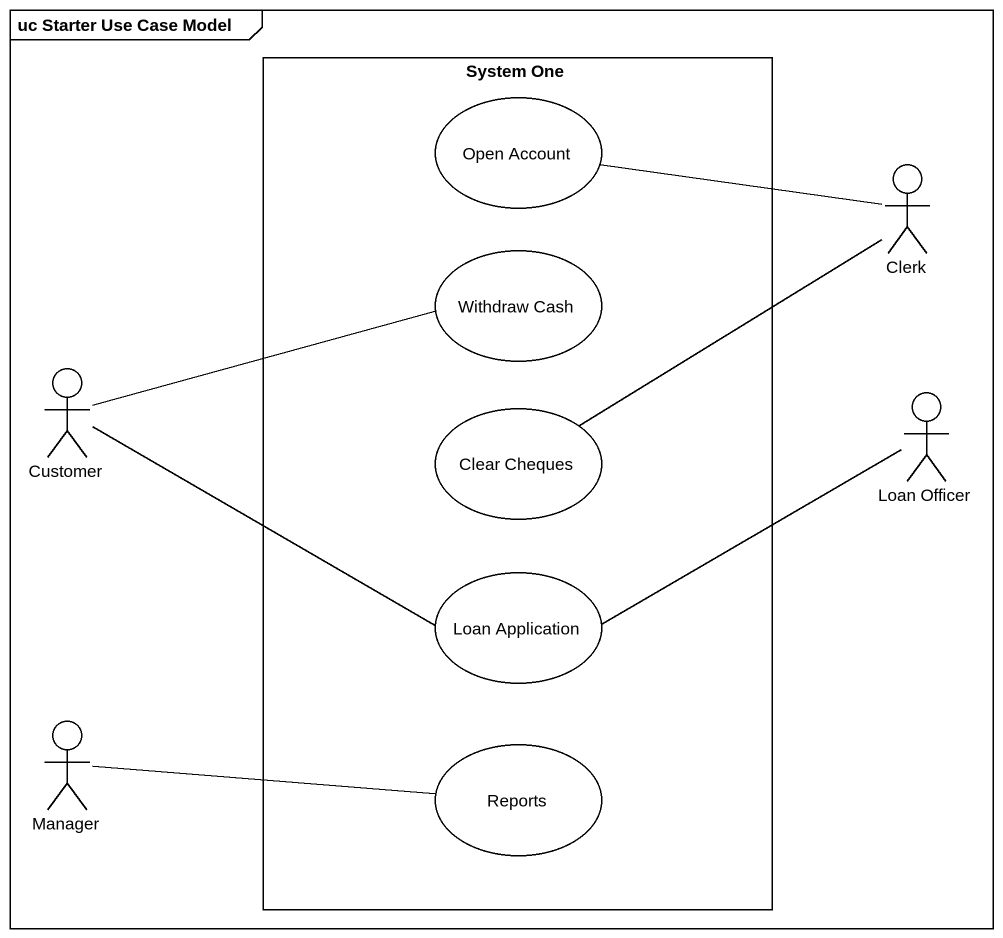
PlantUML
@startuml
mainframe uc Starter Use Case Model
rectangle "System One" as System_One {
  usecase "Open Account" as Open_Account
  usecase "Withdraw Cash" as Withdraw_Cash
  usecase "Clear Cheques" as Clear_Cheques
  usecase "Loan Application" as Loan_Application
  usecase Reports
}
actor Clerk
actor Customer
actor "Loan Officer" as Loan_Officer
actor Manager
Clerk -left- Open_Account
Withdraw_Cash -left- Customer
Customer -right- Loan_Application
Clear_Cheques -right- Clerk
Loan_Application -right- Loan_Officer
Manager -right- Reports
@enduml
